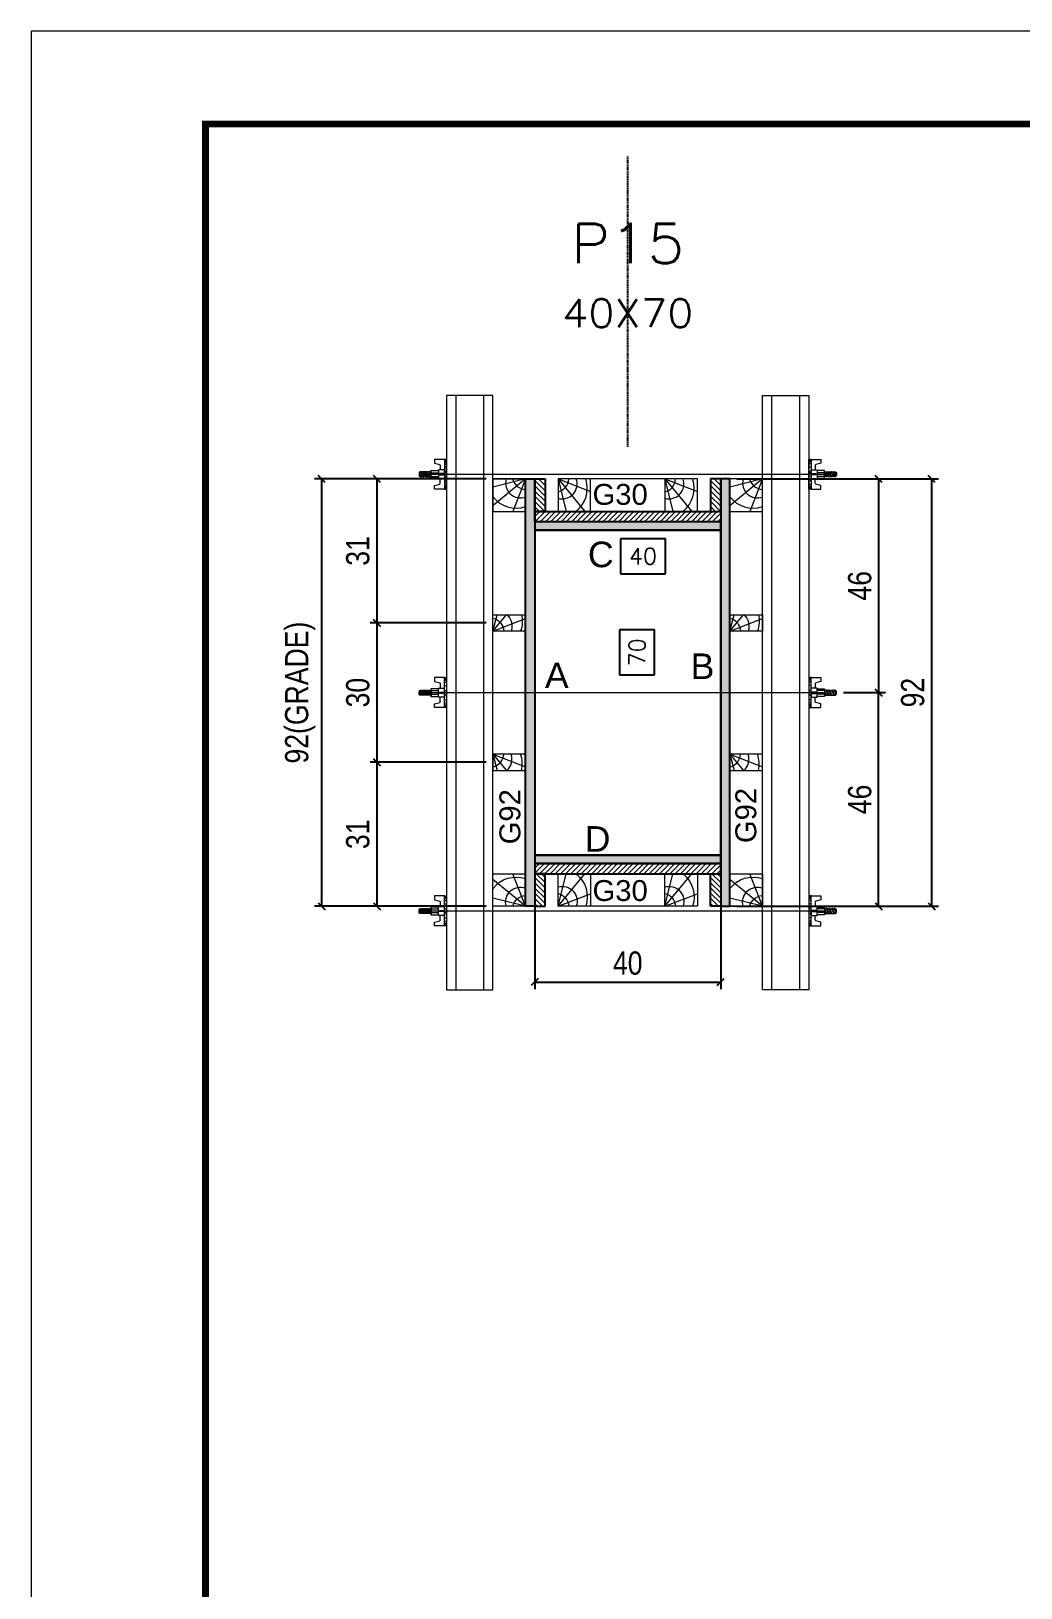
# Model space of a CAD drawing. Extents: x 2949 to 9203, y -16089 to 12527.
# Drawn here: x 2949 to 3375, y 371 to 1041 of the extents above; entities that cross this region are included whole.
import ezdxf
from ezdxf.enums import TextEntityAlignment as Align

# ---------------------------------------------------------------- set-up
doc = ezdxf.new("R2010")
doc.units = 0
doc.linetypes.add('DASHED', pattern=[0.75, 0.5, -0.25])
doc.linetypes.add('HIDDEN', pattern=[0.375, 0.25, -0.125])
for name, color, linetype in [('CHAPA', 1, 'Continuous'), ('COTA', 241, 'Continuous'), ('MEIO_PONT', 93, 'Continuous'), ('Painéis', 200, 'Continuous'), ('SARRAFO', 251, 'Continuous'), ('Texto de Titulo', 7, 'Continuous'), ('Texto Qtd Sarr', 242, 'Continuous'), ('TEXTO_GERAL', 7, 'Continuous')]:
    doc.layers.add(name, color=color, linetype=linetype)
for name, color, linetype, lineweight in [('Folhas', 255, 'Continuous', 9), ('Hachura', 251, 'Continuous', 9), ('Madeira', 126, 'Continuous', 18), ('Perfil Metálico', 224, 'Continuous', 18), ('SARRAFO DE PRESSAO', 251, 'DASHED', 9), ('Texto Seção', 7, 'Continuous', 15)]:
    doc.layers.add(name, color=color, linetype=linetype, lineweight=lineweight)
doc.styles.add('ARIAL', font='arial.ttf')
doc.styles.add('COTA TECNICA 2X', font='techl___.ttf', dxfattribs={"height": 10})
doc.styles.add('ROMANS', font='romans.shx')
doc.styles.add('SANSSERIF', font='sas_____.pfb')
doc.dimstyles.new('SECAO PILAR', dxfattribs={"dimtxt": 10, "dimasz": 3, "dimexe": 3, "dimexo": 3, "dimgap": 3, "dimtad": 1, "dimdec": 1, "dimlfac": 0.5, "dimzin": 12, "dimdsep": 46, "dimtxsty": 'COTA TECNICA 2X', "dimblk1": 'OBLIQUE', "dimblk2": 'OBLIQUE', "dimsah": 1, "dimcen": 0.9, "dimclrd": 256, "dimclre": 256, "dimclrt": 256, "dimadec": 1, "dimazin": 3, "dimtfac": 1, "dimtdec": 1, "dimtmove": 0, "dimatfit": 3, "dimfxl": 1, "dimtolj": 1, "dimtzin": 12, "dimarcsym": 0})
doc.dimstyles.new('SECÇÃO 2', dxfattribs={"dimtxt": 7, "dimasz": 6, "dimexe": 0.18, "dimexo": 2, "dimgap": -4, "dimtad": 3, "dimdec": 1, "dimlfac": 0.5, "dimzin": 12, "dimdsep": 46, "dimtxsty": 'ROMANS', "dimblk": 'ARCHTICK', "dimcen": 0.09, "dimse1": 1, "dimse2": 1, "dimsd1": 1, "dimsd2": 1, "dimclrd": 180, "dimclre": 5, "dimclrt": 1, "dimadec": 0, "dimazin": 3, "dimtfac": 1, "dimtdec": 1, "dimtofl": 0, "dimtmove": 0, "dimatfit": 3, "dimldrblk": 'ARCHTICK', "dimfxl": 1, "dimtolj": 1, "dimtzin": 0, "dimarcsym": 0})

# ---------------------------------------------------------------- blocks, each defined once
blk = doc.blocks.new('9999999999')
at = {"layer": 'Folhas'}
blk.add_lwpolyline([(98138.98, 34190.21), (99623.98, 34190.21), (99623.98, 35240.21), (98138.98, 35240.21)], close=True, dxfattribs=at)
at = {"layer": 'Folhas', "color": 30, "const_width": 3}
blk.add_lwpolyline([(98213.98, 34230.21), (99583.98, 34230.21), (99583.98, 35200.21), (98213.98, 35200.21)], close=True, dxfattribs=at)
blk = doc.blocks.new('titulo1')
at = {"layer": 'Defpoints', "color": 252, "linetype": 'HIDDEN', "ltscale": 2}
blk.add_line((0, 0), (0, 125), dxfattribs=at)
at = {"layer": 'Defpoints', "style": 'ROMANS', "oblique": 15}
blk.add_attdef('FOLHA', text='', height=10, dxfattribs=at).set_placement((0, 15.58), align=Align.MIDDLE_CENTER)
at = {"layer": 'Texto Qtd Sarr', "color": 3, "style": 'ROMANS', "oblique": 15}
for tag, height, p in [('TITULO', 17, (0, 71.45)), ('SEÇÃO', 12, (0, 41.55))]:
    blk.add_attdef(tag, text='', height=height, dxfattribs=at).set_placement(p, align=Align.MIDDLE_CENTER)
blk = doc.blocks.new('*D1583')
at = {"layer": 'COTA', "color": 180, "lineweight": -2, "transparency": 16777216}
for p, q in [((3217.34, 783.2), (3202.34, 783.2)), ((3202.34, 783.2), (3202.34, 763.86)), ((3217.34, 763.86), (3217.34, 783.2)), ((3202.34, 763.86), (3217.34, 763.86))]:
    blk.add_line(p, q, dxfattribs=at)
at = {"layer": 'Defpoints', "color": 0, "transparency": 16777216}
for p in [(3165.83, 826.16), (3165.83, 686.16), (3221.34, 686.16)]:
    blk.add_point(p, dxfattribs=at)
at = {"layer": 'COTA', "color": 1, "transparency": 16777216, "insert": (3209.84, 773.53), "char_height": 7, "attachment_point": 5, "rotation": 90, "style": 'ROMANS'}
blk.add_mtext('\\A1;70', dxfattribs=at)
blk = doc.blocks.new('_ArchTick')
at = {"color": 0, "linetype": 'ByBlock', "const_width": 0.15}
blk.add_lwpolyline([(-0.5, -0.5), (0.5, 0.5)], dxfattribs=at)
blk = doc.blocks.new('_Oblique')
at = {"color": 0, "linetype": 'ByBlock', "lineweight": -2}
blk.add_line((-0.5, -0.5), (0.5, 0.5), dxfattribs=at)
blk = doc.blocks.new('*D1584')
at = {"layer": 'COTA', "lineweight": -2, "transparency": 16777216}
for p, q in [((3252.83, 848.16), (3339.6, 848.16)), ((3336.6, 848.16), (3336.6, 664.16)), ((3252.83, 664.16), (3339.6, 664.16))]:
    blk.add_line(p, q, dxfattribs=at)
at = {"layer": 'Defpoints', "color": 0, "transparency": 16777216}
for p in [(3249.83, 848.16), (3249.83, 664.16), (3336.6, 664.16)]:
    blk.add_point(p, dxfattribs=at)
at = {"layer": 'COTA', "lineweight": -2, "transparency": 16777216, "xscale": 3, "yscale": 3, "zscale": 3}
for p, rotation in [((3336.6, 848.16), 90), ((3336.6, 664.16), 270)]:
    blk.add_blockref('_Oblique', p, dxfattribs=dict(at, rotation=rotation))
at = {"layer": 'COTA', "transparency": 16777216, "insert": (3328.52, 756.16), "char_height": 10, "attachment_point": 5, "rotation": 90, "style": 'COTA TECNICA 2X'}
blk.add_mtext('\\A1;92', dxfattribs=at)
blk = doc.blocks.new('*D1585')
at = {"layer": 'COTA', "lineweight": -2, "transparency": 16777216}
for p, q in [((3286.83, 848.16), (3316.83, 848.16)), ((3313.83, 848.16), (3313.83, 756.16)), ((3298.63, 756.16), (3316.83, 756.16))]:
    blk.add_line(p, q, dxfattribs=at)
at = {"layer": 'Defpoints', "color": 0, "transparency": 16777216}
for p in [(3283.83, 848.16), (3295.63, 756.16), (3313.83, 756.16)]:
    blk.add_point(p, dxfattribs=at)
at = {"layer": 'COTA', "lineweight": -2, "transparency": 16777216, "xscale": 3, "yscale": 3, "zscale": 3}
for p, rotation in [((3313.83, 848.16), 90), ((3313.83, 756.16), 270)]:
    blk.add_blockref('_Oblique', p, dxfattribs=dict(at, rotation=rotation))
at = {"layer": 'COTA', "transparency": 16777216, "insert": (3305.73, 802.16), "char_height": 10, "attachment_point": 5, "rotation": 90, "style": 'COTA TECNICA 2X'}
blk.add_mtext('\\A1;46', dxfattribs=at)
blk = doc.blocks.new('*D1586')
at = {"layer": 'COTA', "lineweight": -2, "transparency": 16777216}
for p, q in [((3298.63, 756.16), (3316.83, 756.16)), ((3313.83, 664.16), (3313.83, 756.16)), ((3286.83, 664.16), (3316.83, 664.16))]:
    blk.add_line(p, q, dxfattribs=at)
at = {"layer": 'Defpoints', "color": 0, "transparency": 16777216}
for p in [(3295.63, 756.16), (3313.83, 756.16), (3283.83, 664.16)]:
    blk.add_point(p, dxfattribs=at)
at = {"layer": 'COTA', "lineweight": -2, "transparency": 16777216, "xscale": 3, "yscale": 3, "zscale": 3}
for p, rotation in [((3313.83, 756.16), 90), ((3313.83, 664.16), 270)]:
    blk.add_blockref('_Oblique', p, dxfattribs=dict(at, rotation=rotation))
at = {"layer": 'COTA', "transparency": 16777216, "insert": (3305.73, 710.16), "char_height": 10, "attachment_point": 5, "rotation": 90, "style": 'COTA TECNICA 2X'}
blk.add_mtext('\\A1;46', dxfattribs=at)
blk = doc.blocks.new('*D1587')
at = {"layer": 'COTA', "color": 180, "lineweight": -2, "transparency": 16777216}
for p, q in [((3222.08, 822.37), (3202.74, 822.37)), ((3202.74, 822.37), (3202.74, 807.37)), ((3222.08, 807.37), (3222.08, 822.37)), ((3202.74, 807.37), (3222.08, 807.37))]:
    blk.add_line(p, q, dxfattribs=at)
at = {"layer": 'Defpoints', "color": 0, "transparency": 16777216}
for p in [(3165.83, 826.16), (3245.83, 826.16), (3245.83, 803.37)]:
    blk.add_point(p, dxfattribs=at)
at = {"layer": 'COTA', "color": 1, "transparency": 16777216, "insert": (3212.41, 814.87), "char_height": 7, "attachment_point": 5, "style": 'ROMANS'}
blk.add_mtext('\\A1;40', dxfattribs=at)
blk = doc.blocks.new('PONTALETE')
at = {"layer": 'Madeira'}
for q in [(2.71, 7), (7, 5.76), (7, 1.74)]:
    blk.add_line((0, 0), q, dxfattribs=at)
blk.add_lwpolyline([(0, 0), (7, 0), (7, 7), (0, 7)], close=True, dxfattribs=at)
for centre, radius, start, end in [((2.04, 0.06), 6.23, 37.2818, 109.0913), ((1.09, 0.9), 3.19, 343.603, 109.9847), ((-0.21, -0.78), 3.09, 14.6322, 86.0383)]:
    blk.add_arc(centre, radius, start, end, dxfattribs=at)
blk = doc.blocks.new('*D1588')
at = {"layer": 'COTA', "lineweight": -2, "transparency": 16777216}
for p, q in [((3144.83, 848.16), (3071.05, 848.16)), ((3074.05, 848.16), (3074.05, 664.16)), ((3144.83, 664.16), (3071.05, 664.16))]:
    blk.add_line(p, q, dxfattribs=at)
at = {"layer": 'Defpoints', "color": 0, "transparency": 16777216}
for p in [(3147.83, 848.16), (3074.05, 664.16), (3147.83, 664.16)]:
    blk.add_point(p, dxfattribs=at)
at = {"layer": 'COTA', "lineweight": -2, "transparency": 16777216, "xscale": 3, "yscale": 3, "zscale": 3}
for p, rotation in [((3074.05, 848.16), 90), ((3074.05, 664.16), 270)]:
    blk.add_blockref('_Oblique', p, dxfattribs=dict(at, rotation=rotation))
at = {"layer": 'COTA', "transparency": 16777216, "insert": (3064.83, 756.16), "char_height": 10, "attachment_point": 5, "rotation": 90, "style": 'COTA TECNICA 2X'}
blk.add_mtext('\\A1;92(GRADE)', dxfattribs=at)
blk = doc.blocks.new('MEIO PONTALETE')
at = {"layer": 'Madeira'}
for q in [(2.71, 7), (3.5, 2.88), (3.5, 0.87)]:
    blk.add_line((0, 0), q, dxfattribs=at)
blk.add_lwpolyline([(0, 0), (3.5, 0), (3.5, 7), (0, 7)], close=True, dxfattribs=at)
for centre, radius, start, end in [((2.04, 0.06), 6.23, 76.4499, 109.0913), ((1.09, 0.9), 3.19, 40.9063, 109.9847), ((-0.21, -0.78), 3.09, 14.6322, 86.0383)]:
    blk.add_arc(centre, radius, start, end, dxfattribs=at)
blk = doc.blocks.new('*D1589')
at = {"layer": 'COTA', "lineweight": -2, "transparency": 16777216}
for p, q in [((3144.83, 726.16), (3094.89, 726.16)), ((3097.89, 726.16), (3097.89, 664.16)), ((3144.83, 664.16), (3094.89, 664.16))]:
    blk.add_line(p, q, dxfattribs=at)
at = {"layer": 'Defpoints', "color": 0, "transparency": 16777216}
for p in [(3147.83, 726.16), (3097.89, 664.16), (3147.83, 664.16)]:
    blk.add_point(p, dxfattribs=at)
at = {"layer": 'COTA', "lineweight": -2, "transparency": 16777216, "xscale": 3, "yscale": 3, "zscale": 3}
for p, rotation in [((3097.89, 726.16), 90), ((3097.89, 664.16), 270)]:
    blk.add_blockref('_Oblique', p, dxfattribs=dict(at, rotation=rotation))
at = {"layer": 'COTA', "transparency": 16777216, "insert": (3089.67, 695.16), "char_height": 10, "attachment_point": 5, "rotation": 90, "style": 'COTA TECNICA 2X'}
blk.add_mtext('\\A1;31', dxfattribs=at)
blk = doc.blocks.new('C')
at = {"layer": 'Hachura', "color": 0}
for p, q in [((0, 3.22), (0, -3.22)), ((0.45, 3.22), (0, 3.22)), ((0.46, 3.16), (0, 3.16)), ((0.46, 3.05), (0, 3.05)), ((0.46, 2.88), (0, 2.88)), ((0, 2.75), (0, -1.16)), ((0.46, 2.65), (0, 2.65)), ((0.46, 2.23), (0, 2.23)), ((0.46, 1.51), (0, 1.51)), ((0.39, 0.49), (0.17, 0.49)), ((0.45, -3.23), (0.45, 3.22)), ((0.45, 3.22), (2.58, 3.22)), ((1.74, 0.97), (0.45, 0.97)), ((1.45, 0.1), (0.45, 0.1)), ((1.35, 1.94), (1.35, 0.96)), ((2.58, 2.39), (1.47, 2.09)), ((1.74, -0.97), (1.74, 0.97)), ((1.74, 0.97), (1.74, 0.84)), ((1.74, 0.97), (1.74, 0.84)), ((1.74, 0.84), (3.35, 0.84)), ((3.35, 0.45), (1.74, 0.45)), ((2.58, 3.22), (2.58, 2.39)), ((3.32, 0.84), (3.32, -0.84)), ((3.35, 0.84), (3.35, -0.84)), ((3.68, 0.45), (3.35, 0.45)), ((3.84, -0.52), (3.35, 0.45)), ((3.35, 0.06), (3.67, -0.57)), ((3.68, 0.45), (4.16, -0.52)), ((3.72, 0.5), (4.25, -0.57)), ((4.37, -0.55), (3.83, 0.53)), ((4.15, 0.45), (3.93, 0.45)), ((4.42, -0.52), (3.93, 0.45)), ((4.15, 0.45), (4.26, 0.45)), ((4.26, 0.45), (4.74, -0.52)), ((4.3, 0.5), (4.83, -0.57)), ((4.95, -0.55), (4.41, 0.53)), ((4.51, 0.45), (4.84, 0.45)), ((5, -0.52), (4.51, 0.45)), ((4.84, 0.45), (5.32, -0.52)), ((4.88, 0.5), (5.41, -0.57)), ((5.53, -0.55), (4.99, 0.53)), ((5.58, -0.52), (5.09, 0.45)), ((5.42, 0.45), (5.09, 0.45)), ((5.58, -0.52), (5.09, 0.45)), ((5.42, 0.45), (5.74, -0.19)), ((5.46, 0.5), (5.74, -0.07)), ((5.74, 0.19), (5.57, 0.53)), ((5.74, 0.32), (5.68, 0.45)), ((5.68, 0.45), (5.74, 0.45)), ((5.74, 0.45), (5.9, 0.29)), ((5.74, 0.45), (5.74, -0.52)), ((5.9, -0.36), (5.9, 0.29)), ((0.45, 0), (0, 0)), ((0.46, -1.52), (0, -1.52)), ((0.46, -2.23), (0, -2.23)), ((0.46, -2.65), (0, -2.65)), ((0.46, -2.88), (0, -2.88)), ((0.46, -3.05), (0, -3.05)), ((0.46, -3.16), (0, -3.16)), ((0, -3.22), (2.57, -3.22)), ((0.08, -0.48), (0.29, -0.48)), ((0.29, -0.48), (0.4, -0.48)), ((0.45, 0), (0.45, -0.97)), ((0.45, -0.16), (1.45, -0.16)), ((0.45, -0.65), (0.45, -0.32)), ((0.45, -3.23), (0.45, -0.65)), ((0.45, -0.97), (1.74, -0.97)), ((1.35, -1.94), (1.35, -0.97)), ((2.58, -2.39), (1.47, -2.1)), ((3.35, -0.32), (1.74, -0.32)), ((3.35, -0.84), (1.74, -0.84)), ((2.58, -3.23), (2.58, -2.39)), ((3.35, -0.07), (3.58, -0.52)), ((3.35, -0.52), (3.58, -0.52)), ((3.84, -0.52), (4.16, -0.52)), ((4.42, -0.52), (4.74, -0.52)), ((4.63, -0.52), (4.74, -0.52)), ((5, -0.52), (5.32, -0.52)), ((5.58, -0.52), (5.74, -0.52)), ((5.74, -0.52), (5.9, -0.36)), ((5.74, -0.52), (5.74, -0.52))]:
    blk.add_line(p, q, dxfattribs=at)
for centre, radius, start, end in [((1.52, 1.94), 0.161, 104.7436, 180), ((1.44, -0.03), 0.129, 272.695, 87.305), ((3.81, 0.39), 0.143, 25.5688, 154.4312), ((4.39, 0.39), 0.143, 25.5688, 154.4312), ((4.97, 0.39), 0.143, 25.5688, 154.4312), ((5.55, 0.39), 0.143, 25.5688, 154.4312), ((0.17, -0.37), 0.174, 221.744, 317.8592), ((1.52, -1.94), 0.161, 180, 255.2564), ((3.71, -0.4), 0.174, 222.1408, 318.256), ((4.29, -0.4), 0.174, 222.1408, 318.256), ((4.87, -0.4), 0.174, 222.1408, 318.256), ((5.45, -0.4), 0.174, 222.1408, 318.256), ((5.61, -0.4), 0.174, 317.8592, 318.256)]:
    blk.add_arc(centre, radius, start, end, dxfattribs=at)
blk = doc.blocks.new('*D1590')
at = {"layer": 'COTA', "lineweight": -2, "transparency": 16777216}
for p, q in [((3144.83, 848.16), (3094.89, 848.16)), ((3097.89, 848.16), (3097.89, 786.16)), ((3144.83, 786.16), (3094.89, 786.16))]:
    blk.add_line(p, q, dxfattribs=at)
at = {"layer": 'Defpoints', "color": 0, "transparency": 16777216}
for p in [(3147.83, 848.16), (3097.89, 786.16), (3147.83, 786.16)]:
    blk.add_point(p, dxfattribs=at)
at = {"layer": 'COTA', "lineweight": -2, "transparency": 16777216, "xscale": 3, "yscale": 3, "zscale": 3}
for p, rotation in [((3097.89, 848.16), 90), ((3097.89, 786.16), 270)]:
    blk.add_blockref('_Oblique', p, dxfattribs=dict(at, rotation=rotation))
at = {"layer": 'COTA', "transparency": 16777216, "insert": (3089.67, 817.16), "char_height": 10, "attachment_point": 5, "rotation": 90, "style": 'COTA TECNICA 2X'}
blk.add_mtext('\\A1;31', dxfattribs=at)
blk = doc.blocks.new('*D1591')
at = {"layer": 'COTA', "lineweight": -2, "transparency": 16777216}
for p, q in [((3144.83, 786.16), (3094.89, 786.16)), ((3097.89, 786.16), (3097.89, 726.16)), ((3144.83, 726.16), (3094.89, 726.16))]:
    blk.add_line(p, q, dxfattribs=at)
at = {"layer": 'Defpoints', "color": 0, "transparency": 16777216}
for p in [(3147.83, 786.16), (3097.89, 726.16), (3147.83, 726.16)]:
    blk.add_point(p, dxfattribs=at)
at = {"layer": 'COTA', "lineweight": -2, "transparency": 16777216, "xscale": 3, "yscale": 3, "zscale": 3}
for p, rotation in [((3097.89, 786.16), 90), ((3097.89, 726.16), 270)]:
    blk.add_blockref('_Oblique', p, dxfattribs=dict(at, rotation=rotation))
at = {"layer": 'COTA', "transparency": 16777216, "insert": (3089.67, 756.16), "char_height": 10, "attachment_point": 5, "rotation": 90, "style": 'COTA TECNICA 2X'}
blk.add_mtext('\\A1;30', dxfattribs=at)
blk = doc.blocks.new('*D1611')
at = {"layer": 'COTA', "lineweight": -2, "transparency": 16777216}
for p, q in [((3165.83, 679.56), (3165.83, 628.52)), ((3245.83, 679.56), (3245.83, 628.52)), ((3165.83, 631.52), (3245.83, 631.52))]:
    blk.add_line(p, q, dxfattribs=at)
at = {"layer": 'Defpoints', "color": 0, "transparency": 16777216}
for p in [(3165.83, 682.56), (3245.83, 682.56), (3245.83, 631.52)]:
    blk.add_point(p, dxfattribs=at)
at = {"layer": 'COTA', "lineweight": -2, "transparency": 16777216, "xscale": 3, "yscale": 3, "zscale": 3, "rotation": 180}
blk.add_blockref('_Oblique', (3165.83, 631.52), dxfattribs=at)
at = {"layer": 'COTA', "lineweight": -2, "transparency": 16777216, "xscale": 3, "yscale": 3, "zscale": 3}
blk.add_blockref('_Oblique', (3245.83, 631.52), dxfattribs=at)
at = {"layer": 'COTA', "transparency": 16777216, "insert": (3205.83, 639.63), "char_height": 10, "attachment_point": 5, "style": 'COTA TECNICA 2X'}
blk.add_mtext('\\A1;40', dxfattribs=at)

msp = doc.modelspace()

# ---------------------------------------------------------------- hatches: boundary and pattern name
at = {"layer": 'Hachura'}
h = msp.add_hatch(color=256, dxfattribs=at)
h.dxf.hatch_style = 1
h.paths.add_polyline_path([(3165.83, 664.16), (3161.83, 664.16), (3161.83, 848.16), (3165.83, 848.16)])
h = msp.add_hatch(color=256, dxfattribs=at)
h.dxf.hatch_style = 1
h.paths.add_polyline_path([(3165.83, 664.16), (3161.83, 664.16), (3161.83, 848.16), (3165.83, 848.16)])
h = msp.add_hatch(dxfattribs=at)
h.set_pattern_fill('ANSI31', color=256, scale=0.5, angle=90, style=0)
h.set_pattern_definition([(135, (-19725.5793, 9972.1135), (-1.12253202, -1.12253202), [])])
h.paths.add_polyline_path([(3165.83, 834.16), (3170.23, 834.16), (3170.23, 848.16), (3165.83, 848.16)])
h = msp.add_hatch(dxfattribs=at)
h.set_pattern_fill('ANSI31', color=256, scale=0.5, angle=90, style=0)
h.set_pattern_definition([(135, (-19683.5793, 9972.1135), (-1.12253202, -1.12253202), [])])
h.paths.add_polyline_path([(3245.83, 834.16), (3241.43, 834.16), (3241.43, 848.16), (3245.83, 848.16)])
h = msp.add_hatch(color=256, dxfattribs=at)
h.dxf.hatch_style = 1
h.paths.add_polyline_path([(3245.83, 664.16), (3249.83, 664.16), (3249.83, 848.16), (3245.83, 848.16)])
h = msp.add_hatch(color=256, dxfattribs=at)
h.dxf.hatch_style = 1
h.paths.add_polyline_path([(3245.83, 664.16), (3249.83, 664.16), (3249.83, 848.16), (3245.83, 848.16)])
h = msp.add_hatch(dxfattribs=at)
h.set_pattern_fill('ANSI31', color=256, scale=0.5, style=0)
h.set_pattern_definition([(45, (12339.7807, 23759.1698), (-1.12253202, 1.12253202), [])])
h.paths.add_polyline_path([(3245.83, 829.76), (3245.83, 834.16), (3165.83, 834.16), (3165.83, 829.76)])
h = msp.add_hatch(color=256, dxfattribs=at)
h.dxf.hatch_style = 1
h.paths.add_polyline_path([(3165.83, 829.76), (3165.83, 826.16), (3245.83, 826.16), (3245.83, 829.76)])
h = msp.add_hatch(color=256, dxfattribs=at)
h.dxf.hatch_style = 1
h.paths.add_polyline_path([(3165.83, 829.76), (3165.83, 826.16), (3245.83, 826.16), (3245.83, 829.76)])
h = msp.add_hatch(color=256, dxfattribs=at)
h.dxf.hatch_style = 1
h.paths.add_polyline_path([(3165.83, 686.16), (3165.83, 682.56), (3245.83, 682.56), (3245.83, 686.16)])
h = msp.add_hatch(color=256, dxfattribs=at)
h.dxf.hatch_style = 1
h.paths.add_polyline_path([(3165.83, 686.16), (3165.83, 682.56), (3245.83, 682.56), (3245.83, 686.16)])
h = msp.add_hatch(dxfattribs=at)
h.set_pattern_fill('ANSI31', color=256, scale=0.5, style=0)
h.set_pattern_definition([(45, (12339.7807, 23785.1698), (-1.12253202, 1.12253202), [])])
h.paths.add_polyline_path([(3245.83, 682.56), (3245.83, 678.16), (3165.83, 678.16), (3165.83, 682.56)])
h = msp.add_hatch(dxfattribs=at)
h.set_pattern_fill('ANSI31', color=256, scale=0.5, angle=90, style=0)
h.set_pattern_definition([(135, (-19725.5793, 10167.1135), (-1.12253202, -1.12253202), [])])
h.paths.add_polyline_path([(3165.83, 678.16), (3170.23, 678.16), (3170.23, 664.16), (3165.83, 664.16)])
h = msp.add_hatch(dxfattribs=at)
h.set_pattern_fill('ANSI31', color=256, scale=0.5, angle=90, style=0)
h.set_pattern_definition([(135, (-19683.5793, 10167.1135), (-1.12253202, -1.12253202), [])])
h.paths.add_polyline_path([(3245.83, 678.16), (3241.43, 678.16), (3241.43, 664.16), (3245.83, 664.16)])

# ---------------------------------------------------------------- linework, layer by layer
at = {"layer": 'CHAPA'}
for points in [[(3165.83, 664.16), (3161.83, 664.16), (3161.83, 848.16), (3165.83, 848.16)], [(3165.83, 664.16), (3161.83, 664.16), (3161.83, 848.16), (3165.83, 848.16)], [(3245.83, 664.16), (3249.83, 664.16), (3249.83, 848.16), (3245.83, 848.16)], [(3245.83, 664.16), (3249.83, 664.16), (3249.83, 848.16), (3245.83, 848.16)], [(3165.83, 829.76), (3165.83, 826.16), (3245.83, 826.16), (3245.83, 829.76)], [(3165.83, 829.76), (3165.83, 826.16), (3245.83, 826.16), (3245.83, 829.76)], [(3165.83, 686.16), (3165.83, 682.56), (3245.83, 682.56), (3245.83, 686.16)], [(3165.83, 686.16), (3165.83, 682.56), (3245.83, 682.56), (3245.83, 686.16)]]:
    msp.add_lwpolyline(points, close=True, dxfattribs=at)
at = {"layer": 'Hachura'}
for p, q in [((3117.03, 850.16), (3290.83, 850.17)), ((3117.03, 756.16), (3290.83, 756.15)), ((3117.03, 662.16), (3290.83, 662.15))]:
    msp.add_line(p, q, dxfattribs=at)
at = {"layer": 'Madeira'}
for points in [[(3161.83, 664.16), (3147.83, 664.16), (3147.83, 848.16), (3161.83, 848.16)], [(3175.83, 848.16), (3175.83, 834.16), (3235.83, 834.16), (3235.83, 848.16)], [(3249.83, 664.16), (3263.83, 664.16), (3263.83, 848.16), (3249.83, 848.16)], [(3175.83, 664.16), (3175.83, 678.16), (3235.83, 678.16), (3235.83, 664.16)]]:
    msp.add_lwpolyline(points, close=True, dxfattribs=at)
at = {"layer": 'Painéis'}
msp.add_lwpolyline([(3245.83, 826.16), (3165.83, 826.16), (3165.83, 686.16), (3245.83, 686.16)], close=True, dxfattribs=at)
at = {"layer": 'Perfil Metálico'}
for points in [[(3127.83, 628.16), (3147.83, 628.16), (3147.83, 884.16), (3127.83, 884.16)], [(3143.83, 884.16), (3131.83, 884.16), (3131.83, 628.16), (3143.83, 628.16)], [(3283.83, 628.16), (3263.83, 628.16), (3263.83, 884.16), (3283.83, 884.16)], [(3267.83, 884.16), (3279.83, 884.16), (3279.83, 628.16), (3267.83, 628.16)]]:
    msp.add_lwpolyline(points, close=True, dxfattribs=at)
at = {"layer": 'SARRAFO'}
for points in [[(3170.23, 848.16), (3170.23, 834.16), (3165.83, 834.16), (3165.83, 848.16)], [(3241.43, 848.16), (3241.43, 834.16), (3245.83, 834.16), (3245.83, 848.16)], [(3165.83, 834.16), (3245.83, 834.16), (3245.83, 829.76), (3165.83, 829.76)], [(3165.83, 678.16), (3245.83, 678.16), (3245.83, 682.56), (3165.83, 682.56)], [(3170.23, 664.16), (3170.23, 678.16), (3165.83, 678.16), (3165.83, 664.16)], [(3241.43, 664.16), (3241.43, 678.16), (3245.83, 678.16), (3245.83, 664.16)]]:
    msp.add_lwpolyline(points, close=True, dxfattribs=at)

# ---------------------------------------------------------------- block references
at = {"layer": 'Hachura', "linetype": 'Continuous', "yscale": 2, "zscale": 2, "rotation": 180}
for p, xscale in [((3127.83, 850.16), 2), ((3283.83, 850.16), -2)]:
    msp.add_blockref('C', p, dxfattribs=dict(at, xscale=xscale))
at = {"layer": 'Hachura', "linetype": 'Continuous', "yscale": 2, "zscale": 2}
for p, xscale in [((3127.83, 756.16), -2), ((3283.83, 756.16), 2), ((3127.83, 662.16), -2), ((3283.83, 662.16), 2)]:
    msp.add_blockref('C', p, dxfattribs=dict(at, xscale=xscale))
at = {"layer": 'MEIO_PONT'}
for name, p, xscale, yscale, zscale, rotation in [('PONTALETE', (3161.83, 848.16), 2, 2, 2, 180), ('PONTALETE', (3175.83, 848.16), 2, 2, 2, 270), ('PONTALETE', (3221.83, 848.16), 2, 2, 2, 270), ('PONTALETE', (3263.83, 848.16), 2, 2, 2, 180), ('MEIO PONTALETE', (3147.83, 782.66), -1.999999997962732, 1.999999997962732, 1.999999997962732, 270), ('MEIO PONTALETE', (3249.83, 782.66), -1.999999997962732, 1.999999997962732, 1.999999997962732, 270), ('MEIO PONTALETE', (3147.83, 729.66), 1.999999997962732, 1.999999997962732, 1.999999997962732, 270), ('MEIO PONTALETE', (3249.83, 729.66), 1.999999997962732, 1.999999997962732, 1.999999997962732, 270), ('PONTALETE', (3175.83, 664.16), -2, 2, 2, 270), ('PONTALETE', (3221.83, 664.16), -2, 2, 2, 270)]:
    msp.add_blockref(name, p, dxfattribs=dict(at, xscale=xscale, yscale=yscale, zscale=zscale, rotation=rotation))
at = {"layer": 'MEIO_PONT', "xscale": -2, "yscale": 2, "zscale": 2}
for p in [(3161.83, 664.16), (3263.83, 664.16)]:
    msp.add_blockref('PONTALETE', p, dxfattribs=at)
at = {"layer": 'SARRAFO DE PRESSAO', "color": 6, "linetype": 'ByBlock'}
msp.add_blockref('9999999999', (-95189.94, -34199.22), dxfattribs=at)
at = {"layer": 'Texto Seção'}
ref = msp.add_blockref('titulo1', (3205.83, 862.04), dxfattribs=at)
ref.add_attrib('TITULO', 'P15', dxfattribs={"layer": 'Texto de Titulo', "color": 7, "height": 17, "style": 'ROMANS', "width": 1.1}).set_placement((3205.83, 949.54), align=Align.MIDDLE_CENTER)
ref.add_attrib('SEÇÃO', '40X70', dxfattribs={"layer": 'Texto de Titulo', "color": 7, "height": 12, "style": 'ROMANS', "width": 1.1}).set_placement((3205.83, 919.54), align=Align.MIDDLE_CENTER)

# ---------------------------------------------------------------- texts
at = {"layer": 'TEXTO_GERAL', "style": 'ARIAL'}
for s, p in [('C', (3194.24, 815.66)), ('B', (3238, 767.52)), ('A', (3175.29, 763.61)), ('D', (3192.83, 693.16))]:
    msp.add_text(s, height=11, dxfattribs=at).set_placement(p, align=Align.MIDDLE_CENTER)
at = {"layer": 'TEXTO_GERAL', "color": 0, "linetype": 'Continuous', "style": 'SANSSERIF'}
for p in [(3155.1, 690.83), (3256.66, 691.37)]:
    msp.add_text('G92', height=9, rotation=90, dxfattribs=at).set_placement(p, align=Align.MIDDLE_LEFT)
at = {"layer": 'TEXTO_GERAL', "color": 0, "linetype": 'Continuous', "char_height": 9, "width": 285.3299, "style": 'SANSSERIF'}
for insert, attachment_point in [((3190.68, 846.02), 1), ((3190.68, 666.3), 7)]:
    msp.add_mtext('G30', dxfattribs=dict(at, insert=insert, attachment_point=attachment_point))

# ---------------------------------------------------------------- dimensions: what is measured, and where the dimension line sits
at = {"layer": 'COTA'}
dim = msp.add_linear_dim(base=(3074.05, 664.16), p1=(3147.83, 848.16), p2=(3147.83, 664.16), angle=270, text='<>(GRADE)', dimstyle='SECAO PILAR', dxfattribs=at)
dim.commit()
dim.dimension.update_dxf_attribs({"geometry": '*D1588', "text_midpoint": (3064.83, 756.16)})
for base, p1, p2, angle, picture, middle in [((3097.89, 786.16), (3147.83, 848.16), (3147.83, 786.16), 270, '*D1590', (3089.67, 817.16)), ((3336.6, 664.16), (3249.83, 848.16), (3249.83, 664.16), 270, '*D1584', (3328.52, 756.16)), ((3313.83, 756.16), (3283.83, 848.16), (3295.63, 756.16), 270, '*D1585', (3305.73, 802.16)), ((3097.89, 726.16), (3147.83, 786.16), (3147.83, 726.16), 270, '*D1591', (3089.67, 756.16)), ((3313.83, 756.16), (3283.83, 664.16), (3295.63, 756.16), 90, '*D1586', (3305.73, 710.16)), ((3097.89, 664.16), (3147.83, 726.16), (3147.83, 664.16), 270, '*D1589', (3089.67, 695.16))]:
    dim = msp.add_linear_dim(base=base, p1=p1, p2=p2, angle=angle, dimstyle='SECAO PILAR', dxfattribs=at)
    dim.commit()
    dim.dimension.update_dxf_attribs({"geometry": picture, "text_midpoint": middle})
dim = msp.add_linear_dim(base=(3221.34, 686.16), p1=(3165.83, 826.16), p2=(3165.83, 686.16), angle=270, dimstyle='SECÇÃO 2', dxfattribs=at)
dim.commit()
dim.dimension.update_dxf_attribs({"geometry": '*D1583', "text_midpoint": (3221.34, 773.53), "dimtype": 160})
dim = msp.add_linear_dim(base=(3245.83, 803.37), p1=(3165.83, 826.16), p2=(3245.83, 826.16), dimstyle='SECÇÃO 2', dxfattribs=at)
dim.commit()
dim.dimension.update_dxf_attribs({"geometry": '*D1587', "text_midpoint": (3212.41, 803.37), "dimtype": 160})
dim = msp.add_linear_dim(base=(3245.83, 631.52), p1=(3165.83, 682.56), p2=(3245.83, 682.56), dimstyle='SECAO PILAR', dxfattribs=at)
dim.commit()
dim.dimension.update_dxf_attribs({"geometry": '*D1611', "text_midpoint": (3205.83, 639.63)})

doc.saveas('drawing.dxf')
